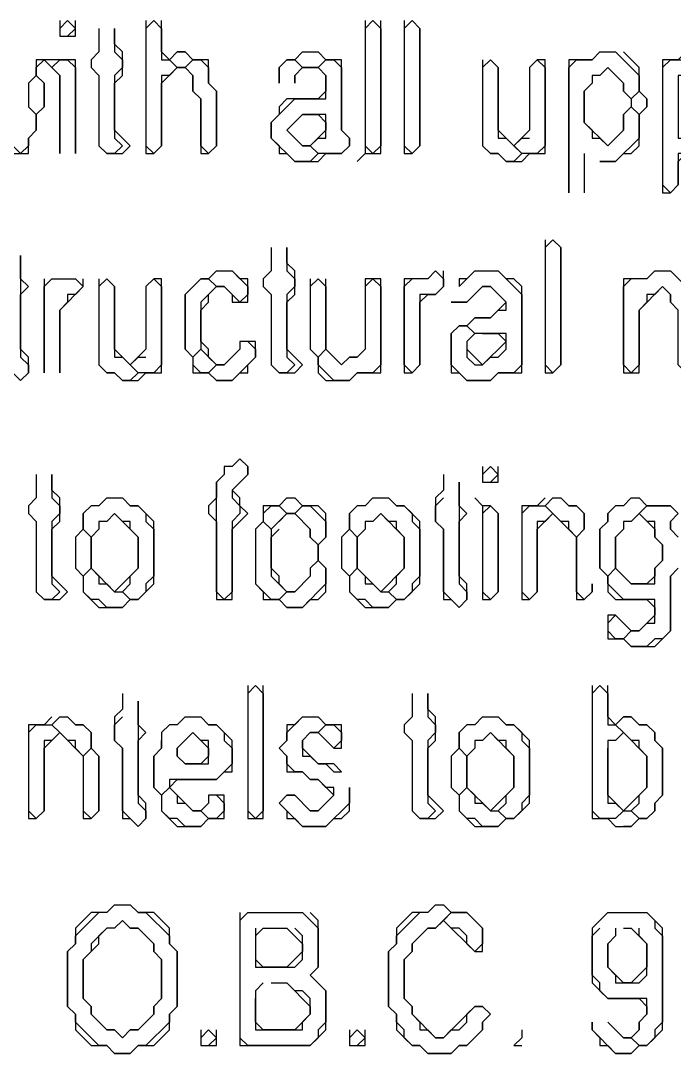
# Model space of a CAD drawing. Header units: metres. Extents: x 29 to 985, y 15 to 633.
# Drawn here: x 95.1 to 111.47, y 42.35 to 68.24 of the extents above; entities that cross this region are included whole.
import ezdxf

# ---------------------------------------------------------------- set-up
doc = ezdxf.new("R2010")
doc.units = ezdxf.units.M
doc.layers.add('ORIGINAL_DRAWING', color=8, linetype='CONTINUOUS')

msp = doc.modelspace()

# ---------------------------------------------------------------- linework, layer by layer
at = {"layer": 'ORIGINAL_DRAWING'}
for points in [[(96.078, 68.039), (96.275, 68.235), (96.471, 68.039), (96.275, 67.843)], [(96.078, 68.235), (96.078, 67.843), (96.471, 67.843), (96.471, 68.235)], [(98.235, 68.039), (98.431, 68.235), (98.627, 68.039), (98.627, 67.255), (98.824, 67.255), (99.02, 67.059), (98.824, 66.863), (98.627, 66.863), (98.627, 65.098), (98.431, 64.902), (98.235, 65.098)], [(98.235, 68.235), (98.235, 64.902), (98.431, 64.902), (98.627, 65.098), (98.627, 66.667), (99.02, 67.059), (99.216, 67.059), (99.412, 66.863), (99.412, 66.471), (99.608, 66.275), (99.608, 64.902), (99.804, 64.902), (100, 65.098), (100, 66.471), (99.804, 66.667), (99.804, 67.255), (99.412, 67.255), (99.216, 67.451), (99.02, 67.451), (98.824, 67.255), (98.627, 67.451), (98.627, 68.235)], [(103.725, 68.235), (103.725, 64.902), (103.529, 64.706), (103.725, 64.902), (104.118, 64.902), (104.118, 68.235)], [(103.725, 68.039), (103.922, 68.235), (104.118, 68.039), (104.118, 65.098), (103.922, 64.902), (103.725, 65.098)], [(104.706, 68.039), (104.902, 68.235), (105.098, 68.039), (105.098, 65.098), (104.902, 64.902), (104.706, 65.098)], [(104.706, 68.235), (104.706, 64.902), (104.902, 64.902), (105.098, 65.098), (105.098, 68.039), (104.902, 68.235)], [(97.059, 68.039), (97.059, 67.451), (96.863, 67.255), (96.863, 67.059), (97.059, 66.863), (97.059, 65.098), (97.255, 64.902), (97.647, 64.902), (97.843, 65.098), (97.451, 65.49), (97.451, 66.667), (97.647, 66.863), (97.647, 67.451), (97.451, 67.647), (97.451, 68.039), (97.451, 67.451), (97.647, 67.255), (97.647, 67.059), (97.451, 66.863), (97.451, 65.294), (97.647, 65.098), (97.451, 64.902), (97.255, 64.902), (97.059, 65.098)], [(98.824, 67.255), (99.02, 67.451), (99.216, 67.451), (99.412, 67.255), (99.216, 67.059), (99.02, 67.059)], [(102.157, 67.451), (101.961, 67.255), (101.765, 67.255), (101.569, 67.059), (101.569, 66.667), (101.569, 67.059), (101.765, 67.255), (101.961, 67.255), (102.157, 67.059), (101.961, 66.863), (101.961, 66.667), (101.961, 66.863), (102.157, 67.059), (102.549, 67.059), (102.745, 66.863), (102.745, 66.471), (102.549, 66.275), (101.765, 66.275), (101.569, 66.078), (101.569, 65.882), (101.373, 65.686), (101.373, 65.294), (101.569, 65.098), (101.569, 64.902), (101.765, 64.902), (101.961, 64.706), (102.549, 64.706), (102.745, 64.902), (103.137, 64.902), (103.333, 65.098), (103.333, 65.294), (103.137, 65.49), (103.137, 67.255), (102.745, 67.255), (102.549, 67.451)], [(101.961, 67.255), (102.157, 67.451), (102.549, 67.451), (102.745, 67.255), (102.549, 67.059), (102.157, 67.059)], [(109.608, 67.451), (109.412, 67.255), (108.824, 67.255), (108.824, 63.922), (108.824, 67.059), (109.02, 67.255), (109.412, 67.255), (109.608, 67.451), (110, 67.451), (110.588, 66.863), (110.588, 66.471), (110.392, 66.275), (110.196, 66.471), (110.196, 66.667), (109.804, 67.059), (109.608, 66.863), (109.412, 66.863), (109.412, 66.667), (109.216, 66.471), (109.216, 65.686), (109.412, 65.49), (109.412, 65.294), (109.608, 65.294), (109.804, 65.098), (110.196, 65.49), (110.196, 65.882), (110.392, 66.078), (110.588, 65.882), (110.588, 65.294), (110, 64.706), (109.608, 64.706), (110, 64.706), (110.196, 64.902), (110.392, 64.902), (110.588, 65.098), (110.588, 65.882), (110.784, 66.078), (110.784, 66.275), (110.588, 66.471), (110.588, 67.059), (110.196, 67.451)], [(111.765, 67.451), (111.569, 67.255), (111.176, 67.255), (111.176, 63.922), (111.373, 63.922), (111.569, 64.118), (111.569, 64.706), (111.765, 64.902), (111.961, 64.706), (112.157, 64.706), (112.353, 64.902), (112.549, 64.902), (112.941, 65.294), (112.941, 66.667), (112.745, 66.863), (112.745, 67.059), (112.549, 67.255), (112.353, 67.255), (112.157, 67.451)], [(94.902, 64.902), (95.294, 64.902), (95.294, 65.294), (95.49, 65.49), (95.49, 65.882), (95.686, 66.078), (95.686, 66.667), (95.49, 66.863), (95.49, 67.059), (95.686, 67.255), (96.078, 66.863), (96.078, 64.902), (96.078, 66.863), (95.882, 67.059), (96.078, 67.255), (96.275, 67.255), (96.471, 67.059), (96.471, 64.902), (96.471, 67.255), (95.49, 67.255), (95.49, 66.863), (95.294, 66.667), (95.294, 66.078), (95.49, 65.882), (95.49, 65.49), (95.294, 65.294), (95.294, 65.098), (95.098, 64.902), (94.706, 65.294)], [(99.216, 67.059), (99.412, 67.255), (99.608, 67.255), (99.804, 67.059), (99.804, 66.667), (100, 66.471), (100, 65.098), (99.804, 64.902), (99.608, 65.098), (99.608, 66.275), (99.412, 66.471), (99.412, 66.863)], [(102.549, 67.059), (102.745, 67.255), (102.941, 67.255), (103.137, 67.059), (103.137, 65.49), (103.333, 65.294), (103.333, 65.098), (103.137, 64.902), (102.549, 64.902), (102.353, 65.098), (102.549, 65.294), (102.745, 65.294), (102.745, 65.882), (102.157, 65.882), (101.765, 65.49), (102.157, 65.098), (102.353, 65.098), (102.549, 64.902), (102.353, 64.706), (101.961, 64.706), (101.373, 65.294), (101.373, 65.686), (101.961, 66.275), (102.745, 66.275), (102.745, 66.863)], [(106.667, 67.059), (106.863, 67.255), (107.059, 67.059), (107.059, 65.294), (107.255, 65.294), (107.647, 64.902), (107.451, 64.706), (107.255, 64.706), (107.059, 64.902), (106.863, 64.902), (106.667, 65.098)], [(106.667, 67.255), (106.667, 65.098), (106.863, 64.902), (107.059, 64.902), (107.255, 64.706), (107.647, 64.706), (107.843, 64.902), (108.235, 64.902), (108.235, 67.255), (108.039, 67.255), (107.843, 67.059), (107.843, 65.49), (107.451, 65.098), (107.059, 65.49), (107.059, 67.059), (106.863, 67.255)], [(107.843, 67.059), (108.039, 67.255), (108.235, 67.059), (108.235, 65.098), (108.039, 64.902), (107.647, 64.902), (107.451, 65.098), (107.647, 65.294), (107.843, 65.294)], [(109.804, 67.059), (110.196, 66.667), (110.196, 66.471), (110.392, 66.275), (110.392, 66.078), (110.196, 65.882), (110.196, 65.49), (109.804, 65.098), (109.216, 65.686), (109.216, 66.471)], [(111.176, 67.059), (111.373, 67.255), (111.765, 67.255), (111.961, 67.059), (111.765, 66.863), (111.569, 66.863), (111.569, 65.294), (111.765, 65.294), (111.961, 65.098), (111.765, 64.902), (111.569, 64.902), (111.569, 64.118), (111.373, 63.922), (111.176, 64.118)], [(95.294, 66.667), (95.49, 66.863), (95.686, 66.667), (95.686, 66.078), (95.49, 65.882), (95.294, 66.078)], [(110.392, 66.275), (110.588, 66.471), (110.784, 66.275), (110.784, 66.078), (110.588, 65.882), (110.392, 66.078)], [(102.157, 65.882), (102.549, 65.882), (102.745, 65.686), (102.745, 65.49), (102.353, 65.098), (102.157, 65.098), (101.765, 65.49)], [(109.216, 64.902), (109.216, 63.922)], [(108.235, 62.549), (108.431, 62.745), (108.627, 62.549), (108.627, 59.608), (108.431, 59.412), (108.235, 59.608)], [(108.235, 62.745), (108.235, 59.412), (108.431, 59.412), (108.627, 59.608), (108.627, 62.549), (108.431, 62.745)], [(94.706, 62.549), (94.706, 62.157), (94.51, 61.961), (94.51, 61.373), (94.706, 61.176), (94.706, 59.412), (94.902, 59.412), (95.098, 59.216), (95.294, 59.412), (95.294, 59.804), (95.098, 60), (95.098, 61.373), (95.294, 61.569), (95.098, 61.765), (95.098, 62.353), (95.098, 59.804), (95.294, 59.608), (95.294, 59.412), (95.098, 59.216), (94.706, 59.608), (94.706, 61.176), (94.51, 61.373), (94.51, 61.765), (94.706, 61.961)], [(101.373, 62.549), (101.373, 61.961), (101.176, 61.765), (101.176, 61.569), (101.373, 61.373), (101.373, 59.608), (101.569, 59.412), (101.961, 59.412), (102.157, 59.608), (101.765, 60), (101.765, 61.176), (101.961, 61.373), (101.961, 61.961), (101.765, 62.157), (101.765, 62.549), (101.765, 61.961), (101.961, 61.765), (101.961, 61.569), (101.765, 61.373), (101.765, 59.804), (101.961, 59.608), (101.765, 59.412), (101.569, 59.412), (101.373, 59.608)], [(100, 61.961), (99.804, 61.765), (99.608, 61.765), (99.216, 61.373), (99.216, 60), (99.412, 59.804), (99.412, 59.412), (99.804, 59.412), (100, 59.216), (100.392, 59.216), (100.588, 59.412), (100.784, 59.412), (100.784, 59.608), (100.98, 59.804), (100.98, 60.196), (100.588, 60.196), (100.588, 60), (100.196, 59.608), (100, 59.608), (99.804, 59.804), (99.804, 60), (99.608, 60.196), (99.608, 60.98), (99.804, 61.176), (99.804, 61.373), (100, 61.569), (100.196, 61.569), (100.392, 61.373), (100.392, 61.176), (100.784, 61.176), (100.784, 61.765), (100.588, 61.765), (100.392, 61.961)], [(99.804, 61.765), (100, 61.961), (100.392, 61.961), (100.784, 61.569), (100.784, 61.373), (100.588, 61.176), (100.196, 61.569), (100, 61.569)], [(105.294, 61.765), (105.49, 61.961), (105.686, 61.765), (105.686, 61.569), (105.49, 61.373), (105.098, 61.373), (105.098, 59.608), (104.902, 59.412), (104.706, 59.608), (104.706, 61.569), (104.902, 61.765)], [(105.49, 61.961), (105.294, 61.765), (104.706, 61.765), (104.706, 59.412), (104.902, 59.412), (105.098, 59.608), (105.098, 61.176), (105.294, 61.373), (105.49, 61.373), (105.686, 61.569), (105.686, 61.961)], [(106.471, 61.961), (106.275, 61.765), (106.078, 61.765), (106.078, 61.569), (106.471, 61.961), (107.059, 61.961), (107.647, 61.373), (107.647, 59.608), (107.451, 59.412), (107.059, 59.412), (106.863, 59.216), (106.275, 59.216), (105.882, 59.608), (105.882, 60.392), (106.078, 60.588), (106.275, 60.588), (106.471, 60.392), (106.275, 60.196), (106.275, 59.804), (106.471, 59.608), (106.667, 59.608), (106.863, 59.804), (107.059, 59.804), (107.255, 60), (107.255, 60.392), (106.471, 60.392), (106.275, 60.588), (106.471, 60.784), (106.863, 60.784), (107.059, 60.98), (107.255, 60.98), (107.255, 61.176), (106.863, 61.569), (106.667, 61.569), (106.275, 61.176), (105.882, 61.176), (106.275, 61.176), (106.667, 61.569), (106.863, 61.569), (107.255, 61.176), (106.863, 60.784), (106.471, 60.784), (106.275, 60.588), (106.078, 60.588), (105.882, 60.392), (105.882, 59.412), (106.078, 59.412), (106.275, 59.216), (106.863, 59.216), (107.059, 59.412), (107.647, 59.412), (107.647, 61.569), (107.451, 61.765), (107.255, 61.765), (107.059, 61.961)], [(110.784, 61.765), (110.98, 61.961), (111.373, 61.961), (111.961, 61.373), (111.961, 59.608), (111.765, 59.412), (111.569, 59.608), (111.569, 60.98), (111.373, 61.176), (111.373, 61.373), (111.176, 61.569), (110.98, 61.373), (110.784, 61.373), (110.784, 61.176), (110.588, 60.98), (110.588, 59.608), (110.392, 59.412), (110.196, 59.608), (110.196, 61.569), (110.392, 61.765)], [(110.98, 61.961), (110.784, 61.765), (110.196, 61.765), (110.196, 59.412), (110.588, 59.412), (110.588, 60.98), (111.176, 61.569), (111.373, 61.373), (111.373, 61.176), (111.569, 60.98)], [(111.765, 61.569), (111.373, 61.961)], [(95.686, 61.765), (95.686, 59.412), (95.686, 61.569), (95.882, 61.765), (96.471, 61.765), (96.667, 61.569), (96.471, 61.373), (96.275, 61.373), (96.275, 61.176), (96.078, 60.98), (96.078, 59.412), (96.078, 60.98), (96.667, 61.569), (96.667, 61.765)], [(97.059, 61.569), (97.255, 61.765), (97.451, 61.569), (97.451, 59.804), (97.647, 59.804), (98.039, 59.412), (97.843, 59.216), (97.647, 59.216), (97.451, 59.412), (97.255, 59.412), (97.059, 59.608)], [(97.059, 61.765), (97.059, 59.608), (97.255, 59.412), (97.451, 59.412), (97.647, 59.216), (98.039, 59.216), (98.235, 59.412), (98.627, 59.412), (98.627, 61.765), (98.431, 61.765), (98.235, 61.569), (98.235, 60), (97.843, 59.608), (97.451, 60), (97.451, 61.569), (97.255, 61.765)], [(98.235, 61.569), (98.431, 61.765), (98.627, 61.569), (98.627, 59.608), (98.431, 59.412), (98.039, 59.412), (97.843, 59.608), (98.039, 59.804), (98.235, 59.804)], [(99.608, 61.765), (99.804, 61.765), (100, 61.569), (99.608, 61.176), (99.608, 60), (99.412, 59.804), (99.216, 60), (99.216, 61.373)], [(102.353, 61.569), (102.549, 61.765), (102.745, 61.569), (102.745, 60), (102.549, 59.804), (102.353, 60)], [(102.353, 61.765), (102.353, 60), (102.549, 59.804), (102.549, 59.412), (102.745, 59.216), (103.333, 59.216), (103.529, 59.412), (104.118, 59.412), (104.118, 61.765), (103.725, 61.765), (103.725, 60), (103.529, 59.804), (103.333, 59.804), (103.137, 59.608), (102.745, 60), (102.745, 61.765)], [(103.725, 61.569), (103.922, 61.765), (104.118, 61.569), (104.118, 59.608), (103.922, 59.412), (103.529, 59.412), (103.333, 59.216), (102.941, 59.216), (102.549, 59.608), (102.549, 59.804), (102.745, 60), (103.137, 59.608), (103.333, 59.804), (103.529, 59.804), (103.725, 60)], [(106.667, 60.392), (107.059, 60.392), (107.255, 60.196), (106.667, 59.608), (106.275, 60)], [(100.784, 60.196), (100.98, 60), (100.98, 59.804), (100.392, 59.216), (100, 59.216), (99.804, 59.412), (100, 59.608), (100.196, 59.608)], [(99.412, 59.804), (99.608, 60), (100, 59.608), (99.804, 59.412), (99.608, 59.412), (99.412, 59.608)], [(100.588, 57.255), (100.392, 57.059), (100.196, 57.059), (100.196, 56.863), (100, 56.667), (100, 56.275), (99.804, 56.078), (99.804, 55.882), (100, 55.686), (100, 53.725), (100.392, 53.725), (100.392, 55.49), (100.784, 55.882), (100.588, 56.078), (100.588, 56.275), (100.392, 56.471), (100.784, 56.863), (100.784, 57.059)], [(100.588, 57.255), (100.784, 57.059), (100.784, 56.863), (100.392, 56.471), (100.392, 56.275), (100.588, 56.078), (100.588, 55.882), (100.392, 55.686), (100.392, 53.922), (100.196, 53.725), (100, 53.922), (100, 56.667)], [(106.667, 56.863), (106.863, 57.059), (107.059, 56.863), (106.863, 56.667)], [(106.667, 57.059), (106.667, 56.667), (107.059, 56.667), (107.059, 57.059)], [(95.49, 56.863), (95.49, 56.275), (95.294, 56.078), (95.294, 55.882), (95.49, 55.686), (95.49, 53.922), (95.686, 53.725), (96.078, 53.725), (96.275, 53.922), (95.882, 54.314), (95.882, 55.49), (96.078, 55.686), (96.078, 56.275), (95.882, 56.471), (95.882, 56.863), (95.882, 56.275), (96.078, 56.078), (96.078, 55.882), (95.882, 55.686), (95.882, 54.118), (96.078, 53.922), (95.882, 53.725), (95.686, 53.725), (95.49, 53.922)], [(105.686, 56.863), (105.686, 56.471), (105.49, 56.275), (105.49, 55.686), (105.686, 55.49), (105.686, 53.725), (105.882, 53.725), (106.078, 53.529), (106.275, 53.725), (106.275, 54.118), (106.078, 54.314), (106.078, 55.686), (106.275, 55.882), (106.078, 56.078), (106.078, 56.667), (106.078, 54.118), (106.275, 53.922), (106.275, 53.725), (106.078, 53.529), (105.686, 53.922), (105.686, 55.49), (105.49, 55.686), (105.49, 56.078), (105.686, 56.275)], [(97.255, 56.275), (97.059, 56.078), (96.863, 56.078), (96.667, 55.882), (96.667, 55.49), (96.471, 55.294), (96.471, 54.51), (96.667, 54.314), (96.667, 53.922), (97.059, 53.529), (97.647, 53.529), (97.843, 53.725), (98.039, 53.725), (98.431, 54.118), (98.431, 55.686), (98.039, 56.078), (97.843, 56.078), (97.647, 56.275)], [(97.059, 56.078), (97.255, 56.275), (97.647, 56.275), (97.843, 56.078), (98.039, 56.078), (98.235, 55.882), (98.235, 55.686), (98.431, 55.49), (98.431, 54.314), (98.235, 54.118), (98.235, 53.922), (98.039, 53.725), (97.843, 53.725), (97.647, 53.922), (97.843, 54.118), (97.843, 54.314), (98.039, 54.51), (98.039, 55.294), (97.843, 55.49), (97.843, 55.686), (97.647, 55.686), (97.451, 55.882), (97.255, 55.686), (97.059, 55.686), (97.059, 55.49), (96.863, 55.294), (96.667, 55.49), (96.667, 55.882), (96.863, 56.078)], [(101.765, 56.275), (101.569, 56.078), (101.176, 56.078), (101.176, 55.686), (100.98, 55.49), (100.98, 54.118), (101.176, 53.922), (101.176, 53.725), (101.569, 53.725), (101.765, 53.529), (102.157, 53.529), (102.353, 53.725), (102.549, 53.725), (102.745, 53.922), (102.745, 54.51), (102.549, 54.706), (102.549, 55.098), (102.745, 55.294), (102.745, 55.882), (102.549, 56.078), (102.157, 56.078), (101.961, 56.275)], [(101.569, 56.078), (101.765, 56.275), (101.961, 56.275), (102.157, 56.078), (101.961, 55.882), (101.765, 55.882)], [(103.922, 56.275), (103.725, 56.078), (103.529, 56.078), (103.333, 55.882), (103.333, 55.49), (103.137, 55.294), (103.137, 54.51), (103.333, 54.314), (103.333, 53.922), (103.725, 53.529), (104.314, 53.529), (104.51, 53.725), (104.706, 53.725), (105.098, 54.118), (105.098, 55.686), (104.706, 56.078), (104.51, 56.078), (104.314, 56.275)], [(103.725, 56.078), (103.922, 56.275), (104.314, 56.275), (104.51, 56.078), (104.706, 56.078), (104.902, 55.882), (104.902, 55.686), (105.098, 55.49), (105.098, 54.314), (104.902, 54.118), (104.902, 53.922), (104.706, 53.725), (104.51, 53.725), (104.314, 53.922), (104.51, 54.118), (104.51, 54.314), (104.706, 54.51), (104.706, 55.294), (104.51, 55.49), (104.51, 55.686), (104.314, 55.686), (104.118, 55.882), (103.922, 55.686), (103.725, 55.686), (103.725, 55.49), (103.529, 55.294), (103.333, 55.49), (103.333, 55.882), (103.529, 56.078)], [(106.471, 56.275), (106.667, 56.078), (106.667, 53.725), (106.863, 53.725), (107.059, 53.922), (107.059, 55.882), (106.863, 56.078), (106.667, 56.078)], [(108.235, 56.275), (108.039, 56.078), (107.647, 56.078), (107.647, 53.725), (107.843, 53.725), (108.039, 53.922), (108.039, 55.49), (108.431, 55.882), (109.02, 55.294), (109.02, 53.725), (109.216, 53.725), (109.412, 53.922), (109.412, 54.118), (109.412, 53.922), (109.216, 53.725), (109.02, 53.922), (109.02, 55.294), (109.216, 55.49), (109.216, 55.882), (109.02, 56.078), (108.824, 56.078), (108.627, 56.275)], [(108.235, 56.078), (108.431, 56.275), (108.627, 56.275), (108.824, 56.078), (109.02, 56.078), (109.216, 55.882), (109.216, 55.49), (109.02, 55.294), (108.824, 55.49), (108.824, 55.686), (108.627, 55.686)], [(110.196, 56.078), (110.392, 56.275), (110.588, 56.275), (110.784, 56.078), (110.392, 55.686), (110.196, 55.686), (110.196, 55.49), (110, 55.294), (110, 54.51), (109.804, 54.314), (109.608, 54.51), (109.608, 55.49), (109.804, 55.686), (109.804, 55.882), (110, 56.078)], [(110.392, 56.275), (110.196, 56.078), (110, 56.078), (109.804, 55.882), (109.804, 55.686), (109.608, 55.49), (109.608, 54.51), (109.804, 54.314), (109.804, 53.922), (110, 53.725), (110.784, 53.725), (110.98, 53.529), (110.98, 53.333), (110.588, 52.941), (110.392, 52.941), (110, 53.333), (109.804, 53.333), (109.804, 52.745), (110.196, 52.745), (110.392, 52.549), (110.98, 52.549), (111.373, 52.941), (111.373, 54.314), (111.569, 54.51)], [(111.569, 55.294), (111.373, 55.49), (111.373, 55.686), (111.569, 55.882), (111.373, 56.078), (110.784, 56.078), (110.588, 56.275)], [(101.176, 55.882), (101.373, 56.078), (101.569, 56.078), (101.765, 55.882), (101.373, 55.49), (101.176, 55.686)], [(101.961, 55.882), (102.157, 56.078), (102.353, 56.078), (102.745, 55.686), (102.745, 55.294), (102.549, 55.098), (102.353, 55.294), (102.353, 55.49)], [(106.667, 55.882), (106.863, 56.078), (107.059, 55.882), (107.059, 53.922), (106.863, 53.725), (106.667, 53.922)], [(107.647, 55.882), (107.843, 56.078), (108.235, 56.078), (108.431, 55.882), (108.235, 55.686), (108.039, 55.686), (108.039, 53.922), (107.843, 53.725), (107.647, 53.922)], [(110.588, 55.882), (110.784, 56.078), (111.373, 56.078), (111.569, 55.882), (111.373, 55.686), (111.373, 55.49), (111.569, 55.294)], [(97.451, 55.882), (98.039, 55.294), (98.039, 54.51), (97.451, 53.922), (96.863, 54.51), (96.863, 55.294)], [(100.98, 55.49), (101.176, 55.686), (101.373, 55.49), (101.373, 54.314), (101.765, 53.922), (101.569, 53.725), (101.373, 53.725), (100.98, 54.118)], [(101.569, 55.686), (101.765, 55.882), (101.961, 55.882), (102.353, 55.49), (102.353, 55.294), (102.549, 55.098), (102.549, 54.706), (102.353, 54.51), (102.353, 54.314), (101.961, 53.922), (101.765, 53.922), (101.569, 54.118), (101.569, 54.314), (101.373, 54.51), (101.373, 55.294), (101.569, 55.49)], [(104.118, 55.882), (104.706, 55.294), (104.706, 54.51), (104.118, 53.922), (103.529, 54.51), (103.529, 55.294)], [(111.569, 54.51), (111.373, 54.314), (111.373, 52.941), (111.176, 52.745), (110.98, 52.745), (110.784, 52.549), (110.392, 52.549), (110.196, 52.745), (110.392, 52.941), (110.588, 52.941), (110.784, 53.137), (110.98, 53.137), (110.98, 53.725), (110.196, 53.725), (109.804, 54.118), (109.804, 54.314), (110, 54.51), (110.392, 54.118), (110.98, 54.118), (110.98, 54.51), (111.176, 54.706), (111.176, 55.098), (110.98, 55.294), (110.98, 55.686), (110.784, 55.686)], [(110.588, 55.882), (110.98, 55.49), (110.98, 55.294), (111.176, 55.098), (111.176, 54.706), (110.98, 54.51), (110.98, 54.314), (110.784, 54.118), (110.392, 54.118), (110, 54.51), (110, 55.294)], [(96.471, 55.294), (96.667, 55.49), (96.863, 55.294), (96.863, 54.51), (96.667, 54.314), (96.471, 54.51)], [(103.137, 55.294), (103.333, 55.49), (103.529, 55.294), (103.529, 54.51), (103.333, 54.314), (103.137, 54.51)], [(102.353, 54.51), (102.549, 54.706), (102.745, 54.51), (102.745, 54.118), (102.157, 53.529), (101.765, 53.529), (101.569, 53.725), (101.765, 53.922), (101.961, 53.922), (102.353, 54.314)], [(96.667, 54.314), (96.863, 54.51), (97.059, 54.314), (97.059, 54.118), (97.255, 54.118), (97.451, 53.922), (97.647, 53.922), (97.843, 53.725), (97.647, 53.529), (97.255, 53.529), (97.059, 53.725), (96.863, 53.725), (96.667, 53.922)], [(103.333, 54.314), (103.529, 54.51), (103.725, 54.314), (103.725, 54.118), (103.922, 54.118), (104.118, 53.922), (104.314, 53.922), (104.51, 53.725), (104.314, 53.529), (103.922, 53.529), (103.725, 53.725), (103.529, 53.725), (103.333, 53.922)], [(109.804, 53.137), (110, 53.333), (110.392, 52.941), (110.196, 52.745), (110, 52.745), (109.804, 52.941)], [(100.784, 51.373), (100.98, 51.569), (101.176, 51.373), (101.176, 48.431), (100.98, 48.235), (100.784, 48.431)], [(100.784, 51.569), (100.784, 48.235), (101.176, 48.235), (101.176, 51.569)], [(109.412, 51.373), (109.608, 51.569), (109.804, 51.373), (109.804, 50.588), (110, 50.588), (110.196, 50.392), (110, 50.196), (109.804, 50.196), (109.804, 48.627), (110, 48.627), (110.196, 48.431), (110, 48.235), (109.608, 48.235), (109.412, 48.431)], [(109.412, 51.569), (109.412, 48.235), (109.804, 48.235), (110, 48.039), (110.392, 48.039), (110.588, 48.235), (110.784, 48.235), (110.98, 48.431), (110.98, 48.627), (111.176, 48.824), (111.176, 50), (110.98, 50.196), (110.98, 50.392), (110.784, 50.588), (110.588, 50.588), (110.392, 50.784), (110.196, 50.784), (110, 50.588), (109.804, 50.784), (109.804, 51.569)], [(97.647, 51.373), (97.647, 50.98), (97.451, 50.784), (97.451, 50.196), (97.647, 50), (97.647, 48.235), (97.843, 48.235), (98.039, 48.039), (98.235, 48.235), (98.235, 48.627), (98.039, 48.824), (98.039, 50.196), (98.235, 50.392), (98.039, 50.588), (98.039, 51.176), (98.039, 48.627), (98.235, 48.431), (98.235, 48.235), (98.039, 48.039), (97.647, 48.431), (97.647, 50), (97.451, 50.196), (97.451, 50.588), (97.647, 50.784)], [(104.902, 51.373), (104.902, 50.784), (104.706, 50.588), (104.706, 50.392), (104.902, 50.196), (104.902, 48.431), (105.098, 48.235), (105.49, 48.235), (105.686, 48.431), (105.294, 48.824), (105.294, 50), (105.49, 50.196), (105.49, 50.784), (105.294, 50.98), (105.294, 51.373), (105.294, 50.784), (105.49, 50.588), (105.49, 50.392), (105.294, 50.196), (105.294, 48.627), (105.49, 48.431), (105.294, 48.235), (105.098, 48.235), (104.902, 48.431)], [(95.882, 50.784), (95.686, 50.588), (95.294, 50.588), (95.294, 48.235), (95.49, 48.235), (95.686, 48.431), (95.686, 50), (96.078, 50.392), (96.667, 49.804), (96.667, 48.235), (96.863, 48.235), (97.059, 48.431), (97.059, 49.804), (96.863, 50), (96.863, 50.392), (96.667, 50.588), (96.471, 50.588), (96.275, 50.784)], [(95.882, 50.588), (96.078, 50.784), (96.275, 50.784), (96.471, 50.588), (96.667, 50.588), (96.863, 50.392), (96.863, 50), (96.667, 49.804), (96.471, 50), (96.471, 50.196), (96.275, 50.196)], [(99.216, 50.784), (99.608, 50.784), (99.804, 50.588), (100, 50.588), (100.196, 50.392), (100.196, 50.196), (100.392, 50), (100.392, 49.608), (100, 49.216), (98.824, 49.216), (98.824, 49.02), (98.627, 48.824), (98.431, 49.02), (98.431, 49.804), (98.627, 50), (98.627, 50.196)], [(99.216, 50.784), (99.02, 50.588), (98.824, 50.588), (98.627, 50.392), (98.627, 50), (98.431, 49.804), (98.431, 49.02), (98.627, 48.824), (98.627, 48.431), (99.02, 48.039), (99.608, 48.039), (99.804, 48.235), (100.196, 48.235), (100.196, 48.824), (99.804, 48.824), (99.804, 48.627), (99.608, 48.431), (99.412, 48.431), (98.824, 49.02), (99.02, 49.216), (100, 49.216), (100.196, 49.412), (100.392, 49.412), (100.392, 50.196), (100, 50.588), (99.804, 50.588), (99.608, 50.784)], [(102.157, 50.784), (101.961, 50.588), (101.765, 50.588), (101.765, 50.196), (101.569, 50), (101.765, 49.804), (101.765, 49.412), (102.157, 49.412), (102.353, 49.216), (102.549, 49.216), (102.941, 48.824), (102.549, 48.431), (102.353, 48.431), (101.961, 48.824), (101.765, 48.824), (101.569, 48.627), (101.765, 48.431), (101.765, 48.235), (101.961, 48.235), (102.157, 48.039), (102.745, 48.039), (102.941, 48.235), (103.137, 48.235), (103.333, 48.431), (103.333, 49.02), (103.333, 48.627), (102.745, 48.039), (102.157, 48.039), (101.569, 48.627), (101.765, 48.824), (101.961, 48.824), (102.353, 48.431), (102.549, 48.431), (102.941, 48.824), (102.941, 49.02), (102.745, 49.02), (102.549, 49.216), (102.353, 49.216), (102.157, 49.412), (101.961, 49.412), (101.765, 49.608), (101.765, 49.804), (101.569, 50), (101.765, 50.196), (101.765, 50.392), (102.157, 50.784), (102.549, 50.784), (102.745, 50.588), (102.549, 50.392), (102.353, 50.392), (102.157, 50.196), (102.157, 49.804), (102.353, 49.804), (102.549, 49.608), (102.745, 49.608), (102.941, 49.412), (103.137, 49.412), (102.941, 49.608), (102.549, 49.608), (102.157, 50), (102.157, 50.196), (102.353, 50.392), (102.549, 50.392), (102.941, 50), (103.137, 50), (103.137, 50.588), (102.745, 50.588), (102.549, 50.784)], [(106.667, 50.784), (106.471, 50.588), (106.275, 50.588), (106.078, 50.392), (106.078, 50), (105.882, 49.804), (105.882, 49.02), (106.078, 48.824), (106.078, 48.431), (106.471, 48.039), (107.059, 48.039), (107.255, 48.235), (107.451, 48.235), (107.843, 48.627), (107.843, 50.196), (107.451, 50.588), (107.255, 50.588), (107.059, 50.784)], [(106.471, 50.588), (106.667, 50.784), (107.059, 50.784), (107.255, 50.588), (107.451, 50.588), (107.647, 50.392), (107.647, 50.196), (107.843, 50), (107.843, 48.824), (107.647, 48.627), (107.647, 48.431), (107.451, 48.235), (107.255, 48.235), (107.059, 48.431), (107.255, 48.627), (107.255, 48.824), (107.451, 49.02), (107.451, 49.804), (107.255, 50), (107.255, 50.196), (107.059, 50.196), (106.863, 50.392), (106.667, 50.196), (106.471, 50.196), (106.471, 50), (106.275, 49.804), (106.078, 50), (106.078, 50.392), (106.275, 50.588)], [(110, 50.588), (110.196, 50.784), (110.392, 50.784), (110.588, 50.588), (110.784, 50.588), (110.98, 50.392), (110.98, 50.196), (111.176, 50), (111.176, 48.824), (110.98, 48.627), (110.98, 48.431), (110.784, 48.235), (110.588, 48.235), (110.392, 48.431), (110.588, 48.627), (110.588, 48.824), (110.784, 49.02), (110.784, 49.804), (110.588, 50), (110.588, 50.196), (110.392, 50.196)], [(95.294, 50.392), (95.49, 50.588), (95.882, 50.588), (96.078, 50.392), (95.882, 50.196), (95.686, 50.196), (95.686, 48.431), (95.49, 48.235), (95.294, 48.431)], [(102.549, 50.392), (102.745, 50.588), (102.941, 50.588), (103.137, 50.392), (103.137, 50.196), (102.941, 50)], [(99.412, 50.392), (99.804, 50), (99.804, 49.804), (99.608, 49.608), (99.216, 49.608), (99.02, 49.804), (99.02, 50)], [(99.412, 50.392), (99.02, 50), (99.02, 49.804), (99.216, 49.608), (99.804, 49.608), (99.804, 50.196), (99.608, 50.196)], [(106.863, 50.392), (107.451, 49.804), (107.451, 49.02), (106.863, 48.431), (106.275, 49.02), (106.275, 49.804)], [(110.196, 50.392), (110.784, 49.804), (110.784, 49.02), (110.196, 48.431), (109.804, 48.824), (109.804, 50)], [(96.667, 49.804), (96.863, 50), (97.059, 49.804), (97.059, 48.431), (96.863, 48.235), (96.667, 48.431)], [(105.882, 49.804), (106.078, 50), (106.275, 49.804), (106.275, 49.02), (106.078, 48.824), (105.882, 49.02)], [(98.627, 48.824), (98.824, 49.02), (99.02, 48.824), (99.02, 48.627), (99.216, 48.627), (99.412, 48.431), (99.608, 48.431), (99.804, 48.235), (99.608, 48.039), (99.216, 48.039), (99.02, 48.235), (98.824, 48.235), (98.627, 48.431)], [(106.078, 48.824), (106.275, 49.02), (106.471, 48.824), (106.471, 48.627), (106.667, 48.627), (106.863, 48.431), (107.059, 48.431), (107.255, 48.235), (107.059, 48.039), (106.667, 48.039), (106.471, 48.235), (106.275, 48.235), (106.078, 48.431)], [(100, 48.824), (100.196, 48.627), (100.196, 48.431), (100, 48.235), (99.804, 48.235), (99.608, 48.431)], [(110, 48.235), (110.196, 48.431), (110.392, 48.431), (110.588, 48.235), (110.392, 48.039), (110.196, 48.039)], [(97.255, 45.882), (97.451, 46.078), (97.843, 46.078), (98.039, 45.882), (98.235, 45.882), (98.824, 45.294), (98.824, 45.098), (99.02, 44.902), (99.02, 43.529), (98.824, 43.333), (98.824, 43.137), (98.235, 42.549), (98.039, 42.549), (97.843, 42.353), (97.451, 42.353), (97.255, 42.549), (97.059, 42.549), (96.471, 43.137), (96.471, 43.333), (96.275, 43.529), (96.275, 44.902), (96.471, 45.098), (96.471, 45.294), (97.059, 45.882)], [(97.451, 46.078), (97.255, 45.882), (96.863, 45.882), (96.471, 45.49), (96.471, 45.098), (96.275, 44.902), (96.275, 43.529), (96.471, 43.333), (96.471, 42.941), (96.863, 42.549), (97.255, 42.549), (97.451, 42.353), (97.843, 42.353), (98.039, 42.549), (98.431, 42.549), (98.824, 42.941), (98.824, 43.333), (99.02, 43.529), (99.02, 44.902), (98.824, 45.098), (98.824, 45.49), (98.431, 45.882), (98.039, 45.882), (97.843, 46.078)], [(105.294, 45.882), (105.49, 46.078), (105.686, 46.078), (105.882, 45.882), (105.49, 45.49), (105.294, 45.49), (104.902, 45.098), (104.902, 44.902), (104.706, 44.706), (104.706, 43.725), (104.902, 43.529), (104.902, 43.333), (105.098, 43.137), (105.098, 42.941), (105.294, 42.941), (105.49, 42.745), (105.686, 42.745), (105.882, 42.941), (106.078, 42.941), (106.275, 43.137), (106.275, 43.333), (106.471, 43.529), (106.667, 43.529), (106.863, 43.333), (106.667, 43.137), (106.667, 42.941), (106.275, 42.549), (106.078, 42.549), (105.882, 42.353), (105.294, 42.353), (105.098, 42.549), (104.902, 42.549), (104.706, 42.745), (104.706, 42.941), (104.51, 43.137), (104.51, 43.333), (104.314, 43.529), (104.314, 44.902), (104.51, 45.098), (104.51, 45.294), (105.098, 45.882)], [(105.49, 46.078), (105.294, 45.882), (104.902, 45.882), (104.51, 45.49), (104.51, 45.098), (104.314, 44.902), (104.314, 43.529), (104.51, 43.333), (104.51, 42.941), (104.902, 42.549), (105.098, 42.549), (105.294, 42.353), (105.882, 42.353), (106.078, 42.549), (106.275, 42.549), (106.667, 42.941), (106.667, 43.137), (106.863, 43.333), (106.667, 43.529), (106.471, 43.529), (105.686, 42.745), (105.49, 42.745), (104.902, 43.333), (104.902, 43.529), (104.706, 43.725), (104.706, 44.706), (104.902, 44.902), (104.902, 45.098), (105.294, 45.49), (105.49, 45.49), (105.686, 45.686), (106.471, 44.902), (106.667, 44.902), (106.667, 45.49), (106.275, 45.882), (105.882, 45.882), (105.686, 46.078)], [(100.588, 45.686), (100.784, 45.882), (102.157, 45.882), (102.549, 45.49), (102.549, 44.51), (102.353, 44.314), (102.745, 43.922), (102.745, 43.137), (102.549, 42.941), (102.549, 42.745), (102.353, 42.549), (100.784, 42.549), (100.588, 42.745)], [(100.588, 45.882), (100.588, 42.549), (102.353, 42.549), (102.745, 42.941), (102.745, 43.922), (102.353, 44.314), (102.549, 44.51), (102.549, 45.686), (102.353, 45.882)], [(105.686, 45.686), (105.882, 45.882), (106.275, 45.882), (106.667, 45.49), (106.667, 45.098), (106.471, 44.902), (106.275, 45.098), (106.275, 45.294), (106.078, 45.49), (105.882, 45.49)], [(109.608, 45.686), (109.804, 45.882), (110.784, 45.882), (110.98, 45.686), (110.98, 45.49), (111.176, 45.294), (111.176, 43.137), (110.98, 42.941), (110.98, 42.745), (110.784, 42.549), (110.588, 42.549), (110.392, 42.745), (110.588, 42.941), (110.588, 43.137), (110.784, 43.333), (110.784, 43.725), (109.804, 43.725), (109.608, 43.922), (109.608, 44.118), (109.412, 44.314), (109.412, 45.294), (109.608, 45.49)], [(109.804, 45.882), (109.412, 45.49), (109.412, 44.118), (109.804, 43.725), (110.588, 43.725), (110.784, 43.529), (110.784, 43.333), (110.588, 43.137), (110.588, 42.941), (110.392, 42.745), (110.196, 42.745), (109.804, 43.137), (110.196, 42.745), (110.392, 42.745), (110.588, 42.549), (110.392, 42.353), (110, 42.353), (109.412, 42.941), (109.412, 43.137), (109.412, 42.941), (109.608, 42.745), (109.608, 42.549), (109.804, 42.549), (110, 42.353), (110.392, 42.353), (110.588, 42.549), (110.784, 42.549), (111.176, 42.941), (111.176, 45.49), (110.784, 45.882)], [(97.451, 45.49), (97.647, 45.686), (97.843, 45.49), (98.039, 45.49), (98.431, 45.098), (98.431, 44.902), (98.627, 44.706), (98.627, 43.725), (98.431, 43.529), (98.431, 43.333), (98.039, 42.941), (97.843, 42.941), (97.647, 42.745), (97.451, 42.941), (97.255, 42.941), (96.863, 43.333), (96.863, 43.529), (96.667, 43.725), (96.667, 44.706), (97.059, 45.098), (97.059, 45.294), (97.255, 45.49)], [(97.647, 45.686), (97.451, 45.49), (97.255, 45.49), (96.863, 45.098), (96.863, 44.902), (96.667, 44.706), (96.667, 43.725), (96.863, 43.529), (96.863, 43.333), (97.255, 42.941), (97.451, 42.941), (97.647, 42.745), (97.843, 42.941), (98.039, 42.941), (98.431, 43.333), (98.431, 43.529), (98.627, 43.725), (98.627, 44.706), (98.431, 44.902), (98.431, 45.098), (98.039, 45.49), (97.843, 45.49)], [(100.98, 45.294), (101.176, 45.49), (101.765, 45.49), (102.157, 45.098), (102.157, 44.902), (101.765, 44.51), (101.176, 44.51), (100.98, 44.706)], [(100.98, 45.49), (100.98, 44.51), (101.961, 44.51), (102.157, 44.706), (102.157, 45.294), (101.961, 45.49)], [(110.196, 45.49), (110.392, 45.49), (110.784, 45.098), (110.784, 44.51), (110.392, 44.118), (110.196, 44.118), (109.804, 44.51), (109.804, 45.098)], [(110, 45.49), (110, 45.294), (109.804, 45.098), (109.804, 44.51), (110, 44.314), (110, 44.118), (110.588, 44.118), (110.784, 44.314), (110.784, 45.098), (110.588, 45.294), (110.588, 45.49)], [(101.373, 44.118), (101.765, 44.118), (102.353, 43.529), (102.353, 43.333), (101.961, 42.941), (101.176, 42.941), (100.98, 43.137), (100.98, 43.725)], [(101.176, 44.118), (100.98, 43.922), (100.98, 42.941), (102.157, 42.941), (102.157, 43.137), (102.353, 43.333), (102.353, 43.725), (102.157, 43.922), (101.961, 43.922), (101.765, 44.118)], [(99.608, 42.745), (99.804, 42.941), (100, 42.745), (99.804, 42.549)], [(99.608, 42.941), (99.608, 42.549), (100, 42.549), (100, 42.941)], [(103.333, 42.745), (103.529, 42.941), (103.725, 42.745), (103.529, 42.549)], [(103.333, 42.941), (103.333, 42.549), (103.725, 42.549), (103.725, 42.941)], [(107.647, 42.941), (107.647, 42.745), (107.451, 42.549), (107.647, 42.549)]]:
    msp.add_lwpolyline(points, dxfattribs=at)

doc.saveas('drawing.dxf')
